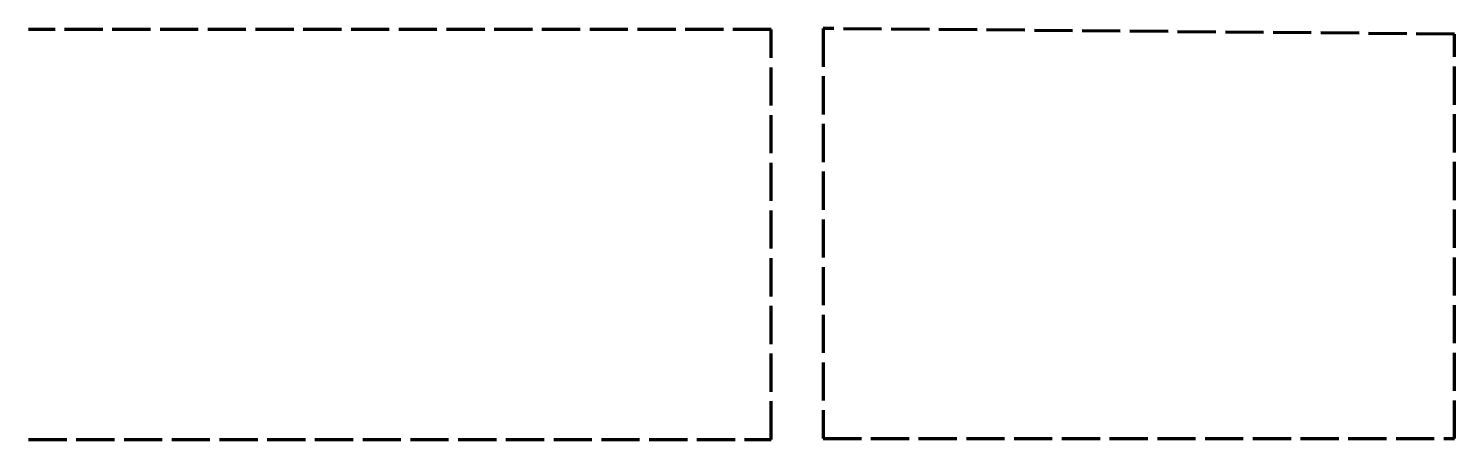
# Model space of a CAD drawing. Header units: millimetres. Extents: x 71 to 519, y 43 to 173.
import ezdxf

# ---------------------------------------------------------------- set-up
doc = ezdxf.new("R2010")
doc.units = ezdxf.units.MM
doc.linetypes.add('ACAD_ISO02W100', pattern=[15, 12, -3])
doc.layers.add('Selim', color=7, linetype='Continuous')

msp = doc.modelspace()

# ---------------------------------------------------------------- linework, layer by layer
at = {"layer": 'Selim', "color": 2, "linetype": 'ACAD_ISO02W100', "lineweight": 200}
for p, q in [((304.08, 172.21), (70.75, 172.21)), ((304.08, 43.28), (304.08, 172.21)), ((70.75, 43.28), (304.08, 43.28))]:
    msp.add_line(p, q, dxfattribs=at)
at = {"layer": 'Selim', "color": 3, "linetype": 'ACAD_ISO02W100', "lineweight": 200}
msp.add_lwpolyline([(320.42, 172.5), (320.42, 43.55), (518.78, 43.55), (518.78, 170.72), (320.42, 172.5)], dxfattribs=at)

doc.saveas('drawing.dxf')
